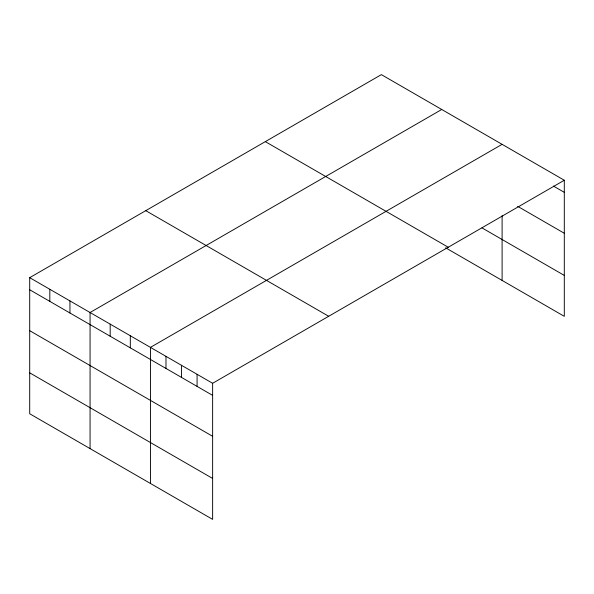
<?xml version="1.0" encoding="UTF-8"?>
<svg xmlns="http://www.w3.org/2000/svg" width="594" height="594" viewBox="0 0 594 594"><rect width="100%" height="100%" fill="white"/><g stroke="black" fill="none" stroke-linecap="round" stroke-linejoin="round"><path stroke-width="0.89" d="M29.7 277.665L212.63 383.279L212.63 519.371L29.7 413.751L29.7 277.665L381.37 74.629L564.3 180.249L564.3 316.335L445.604 247.809M441.736 109.482L90.065 312.518L90.065 448.604M502.101 144.335L150.438 347.371L150.438 483.457M212.63 383.279L564.3 180.249M553.415 186.056L564.3 192.345M517.649 206.326L564.3 233.264M481.979 227.888L564.3 275.416M265.318 141.632L448.247 247.245M145.753 210.662L328.682 316.283M29.7 289.761L212.63 395.374M29.7 330.68L212.63 436.293M29.7 372.839L212.63 478.452M502.101 215.681L502.101 280.427M197.082 374.302L197.082 386.397M181.534 365.325L181.534 377.42M165.986 356.348L165.986 368.443M130.316 335.751L130.316 347.846M110.187 324.138L110.187 336.234M69.944 300.898L69.944 312.993M49.822 289.285L49.822 301.381"/></g></svg>
